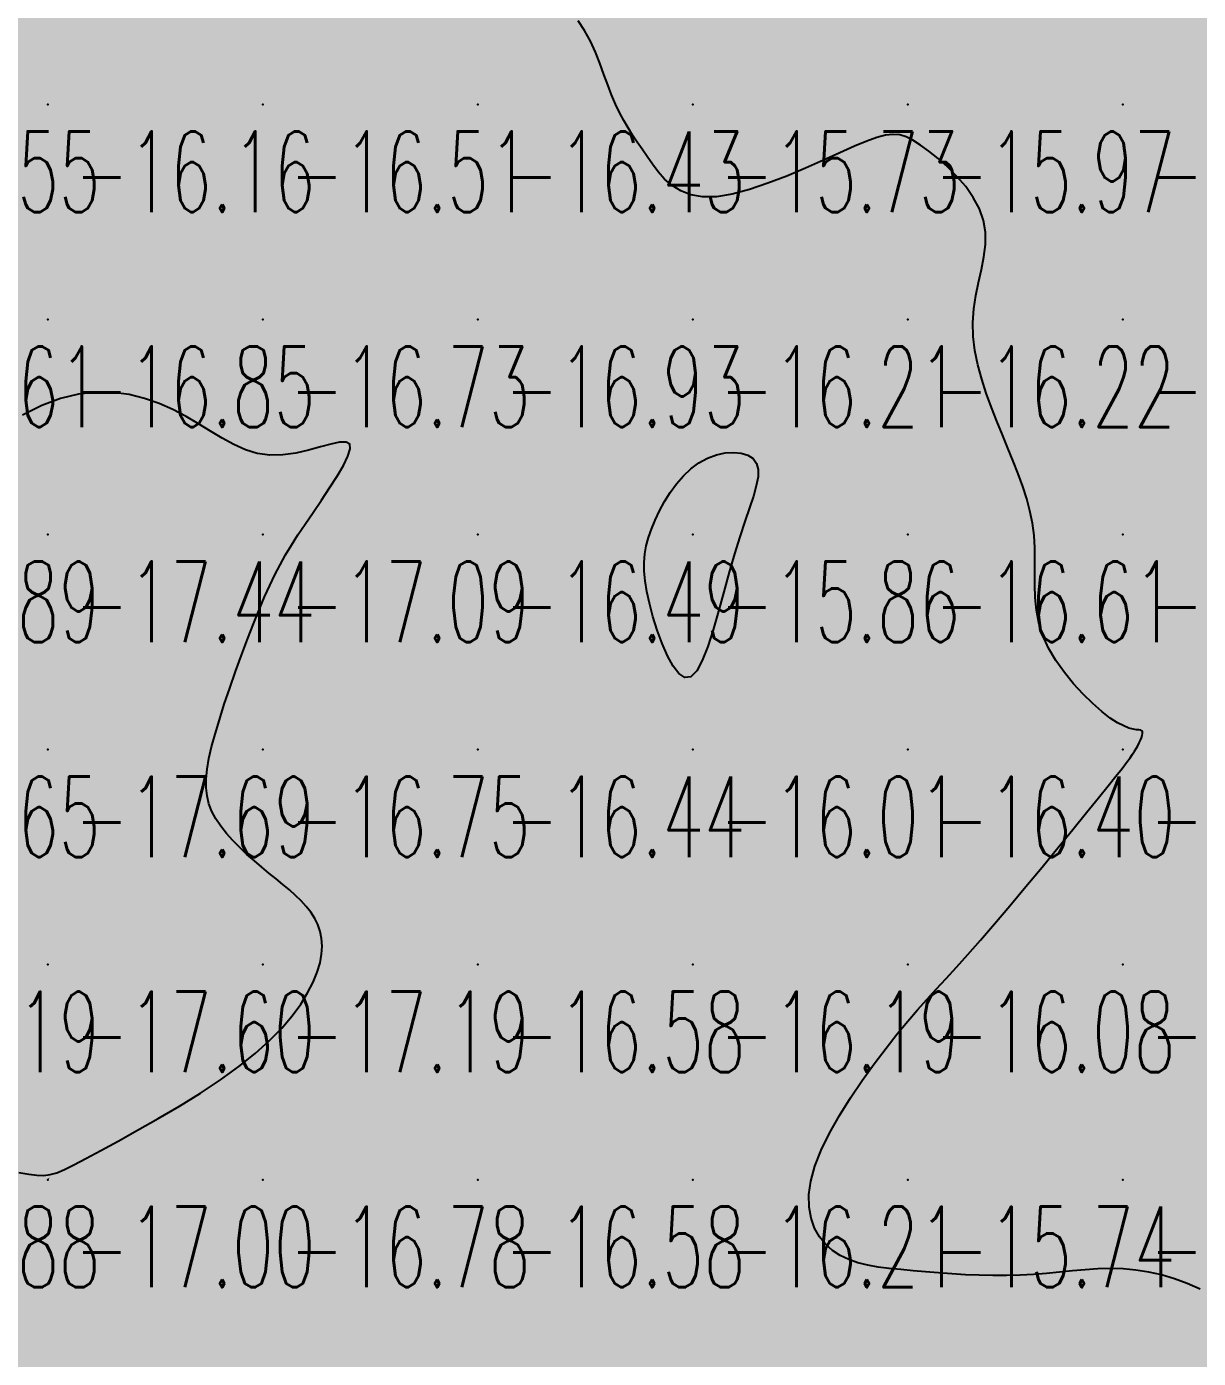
# Model space of a CAD drawing. Header units: millimetres. Extents: x 88261 to 90953, y 390274 to 392322.
# Drawn here: x 89689.3 to 89743.8, y 390618.9 to 390680.9 of the extents above; entities that cross this region are included whole.
import ezdxf
from ezdxf.enums import TextEntityAlignment as Align

# ---------------------------------------------------------------- set-up
doc = ezdxf.new("R2010")
doc.units = ezdxf.units.MM
doc.header["$LTSCALE"] = 25
for name, color, linetype in [('CN_03_00', 7, 'Continuous'), ('COTEAlt', 7, 'Continuous'), ('TN_COLORIAGE', 7, 'Continuous')]:
    doc.layers.add(name, color=color, linetype=linetype)
doc.styles.add('Simplex 1.0', font='Simplex.shx', dxfattribs={"width": 0.99, "height": 2.5})
doc.styles.get("Standard").update_dxf_attribs({"font": 'times.ttf'})

# ---------------------------------------------------------------- blocks, each defined once
blk = doc.blocks.new('COTE')
at = {"color": 0}
blk.add_point((0, 0), dxfattribs=at)
at = {"layer": 'COTEAlt'}
blk.add_attdef('ALT', text='', height=3.75, dxfattribs=at).set_placement((1.25, -1.25), align=Align.TOP_LEFT)

msp = doc.modelspace()

# ---------------------------------------------------------------- linework, layer by layer
at = {"layer": 'CN_03_00', "flags": 128}
for points, elevation in [([(89743.839, 390622.146), (89743.24, 390622.413), (89742.642, 390622.633), (89742.046, 390622.809), (89741.451, 390622.942), (89740.857, 390623.034), (89740.266, 390623.086), (89739.675, 390623.103), (89739.085, 390623.089), (89738.493, 390623.053), (89737.898, 390623.002), (89737.299, 390622.943), (89736.695, 390622.883), (89736.083, 390622.831), (89735.463, 390622.793), (89734.834, 390622.775), (89734.198, 390622.775), (89733.561, 390622.792), (89732.926, 390622.821), (89732.297, 390622.86), (89731.678, 390622.906), (89731.074, 390622.955), (89730.488, 390623.005), (89729.924, 390623.055), (89729.384, 390623.11), (89728.87, 390623.177), (89728.383, 390623.263), (89727.925, 390623.376), (89727.497, 390623.523), (89727.101, 390623.711), (89726.738, 390623.948), (89726.412, 390624.239), (89726.131, 390624.586), (89725.904, 390624.989), (89725.741, 390625.45), (89725.651, 390625.968), (89725.645, 390626.543), (89725.731, 390627.177), (89725.919, 390627.87), (89726.215, 390628.619), (89726.602, 390629.409), (89727.062, 390630.222), (89727.575, 390631.042), (89728.12, 390631.849), (89728.679, 390632.626), (89729.23, 390633.355), (89729.756, 390634.019), (89730.24, 390634.606), (89730.694, 390635.134), (89731.133, 390635.625), (89731.57, 390636.104), (89732.023, 390636.595), (89732.506, 390637.121), (89733.035, 390637.705), (89733.625, 390638.373), (89734.284, 390639.137), (89734.996, 390639.978), (89735.74, 390640.867), (89736.49, 390641.774), (89737.226, 390642.669), (89737.924, 390643.524), (89738.561, 390644.308), (89739.115, 390644.993), (89739.568, 390645.556), (89739.928, 390646.007), (89740.208, 390646.362), (89740.421, 390646.638), (89740.58, 390646.853), (89740.698, 390647.022), (89740.789, 390647.162), (89740.865, 390647.29), (89740.937, 390647.419), (89741.005, 390647.549), (89741.064, 390647.676), (89741.113, 390647.795), (89741.148, 390647.903), (89741.165, 390647.995), (89741.162, 390648.068), (89741.135, 390648.118), (89741.082, 390648.142), (89740.998, 390648.154), (89740.881, 390648.165), (89740.726, 390648.19), (89740.53, 390648.244), (89740.291, 390648.338), (89740.003, 390648.489), (89739.664, 390648.709), (89739.274, 390649.008), (89738.847, 390649.379), (89738.401, 390649.813), (89737.954, 390650.299), (89737.525, 390650.826), (89737.131, 390651.384), (89736.791, 390651.961), (89736.522, 390652.549), (89736.337, 390653.137), (89736.224, 390653.724), (89736.167, 390654.309), (89736.148, 390654.893), (89736.151, 390655.474), (89736.159, 390656.053), (89736.154, 390656.629), (89736.121, 390657.201), (89736.044, 390657.771), (89735.927, 390658.339), (89735.773, 390658.909), (89735.589, 390659.483), (89735.38, 390660.065), (89735.15, 390660.655), (89734.904, 390661.257), (89734.649, 390661.874), (89734.39, 390662.507), (89734.135, 390663.153), (89733.896, 390663.809), (89733.681, 390664.471), (89733.5, 390665.135), (89733.364, 390665.797), (89733.282, 390666.454), (89733.263, 390667.101), (89733.313, 390667.737), (89733.413, 390668.359), (89733.54, 390668.97), (89733.671, 390669.569), (89733.782, 390670.156), (89733.851, 390670.732), (89733.854, 390671.297), (89733.767, 390671.852), (89733.575, 390672.396), (89733.291, 390672.923), (89732.936, 390673.426), (89732.531, 390673.899), (89732.098, 390674.335), (89731.656, 390674.727), (89731.227, 390675.069), (89730.831, 390675.354), (89730.484, 390675.575), (89730.169, 390675.732), (89729.866, 390675.824), (89729.552, 390675.851), (89729.207, 390675.812), (89728.809, 390675.707), (89728.336, 390675.535), (89727.766, 390675.296), (89727.087, 390674.993), (89726.317, 390674.647), (89725.484, 390674.28), (89724.616, 390673.915), (89723.739, 390673.577), (89722.883, 390673.288), (89722.073, 390673.072), (89721.338, 390672.953), (89720.698, 390672.946), (89720.149, 390673.042), (89719.68, 390673.224), (89719.277, 390673.474), (89718.931, 390673.775), (89718.63, 390674.111), (89718.361, 390674.464), (89718.115, 390674.817), (89717.88, 390675.158), (89717.655, 390675.489), (89717.438, 390675.818), (89717.23, 390676.151), (89717.03, 390676.497), (89716.836, 390676.863), (89716.649, 390677.256), (89716.468, 390677.683), (89716.291, 390678.149), (89716.111, 390678.643), (89715.922, 390679.156), (89715.714, 390679.673), (89715.48, 390680.184), (89715.212, 390680.676), (89714.904, 390681.137)], -16), ([(89688.891, 390627.578), (89689.359, 390627.493), (89689.735, 390627.444), (89690.054, 390627.434), (89690.349, 390627.473), (89690.658, 390627.564), (89691.013, 390627.717), (89691.451, 390627.936), (89692.006, 390628.229), (89692.701, 390628.598), (89693.517, 390629.037), (89694.42, 390629.534), (89695.379, 390630.077), (89696.362, 390630.656), (89697.336, 390631.26), (89698.269, 390631.876), (89699.129, 390632.496), (89699.891, 390633.107), (89700.553, 390633.707), (89701.122, 390634.292), (89701.604, 390634.859), (89702.003, 390635.405), (89702.327, 390635.928), (89702.581, 390636.424), (89702.771, 390636.89), (89702.902, 390637.324), (89702.978, 390637.728), (89703.003, 390638.105), (89702.979, 390638.457), (89702.911, 390638.788), (89702.802, 390639.099), (89702.656, 390639.393), (89702.475, 390639.674), (89702.263, 390639.943), (89702.025, 390640.205), (89701.761, 390640.462), (89701.477, 390640.716), (89701.174, 390640.972), (89700.857, 390641.232), (89700.528, 390641.499), (89700.19, 390641.777), (89699.847, 390642.067), (89699.505, 390642.369), (89699.172, 390642.683), (89698.854, 390643.005), (89698.559, 390643.336), (89698.292, 390643.674), (89698.062, 390644.018), (89697.875, 390644.367), (89697.736, 390644.72), (89697.646, 390645.085), (89697.603, 390645.469), (89697.604, 390645.881), (89697.648, 390646.328), (89697.734, 390646.819), (89697.859, 390647.362), (89698.023, 390647.965), (89698.221, 390648.632), (89698.45, 390649.349), (89698.701, 390650.1), (89698.968, 390650.867), (89699.245, 390651.632), (89699.526, 390652.379), (89699.802, 390653.09), (89700.068, 390653.747), (89700.32, 390654.339), (89700.562, 390654.875), (89700.801, 390655.37), (89701.045, 390655.837), (89701.301, 390656.292), (89701.576, 390656.749), (89701.878, 390657.223), (89702.213, 390657.728), (89702.584, 390658.272), (89702.971, 390658.84), (89703.35, 390659.407), (89703.698, 390659.952), (89703.989, 390660.451), (89704.2, 390660.882), (89704.306, 390661.221), (89704.283, 390661.446), (89704.115, 390661.543), (89703.816, 390661.533), (89703.409, 390661.447), (89702.918, 390661.314), (89702.365, 390661.166), (89701.773, 390661.033), (89701.165, 390660.944), (89700.564, 390660.931), (89699.986, 390661.015), (89699.43, 390661.187), (89698.887, 390661.429), (89698.347, 390661.722), (89697.804, 390662.05), (89697.247, 390662.393), (89696.669, 390662.734), (89696.062, 390663.056), (89695.418, 390663.34), (89694.738, 390663.575), (89694.022, 390663.747), (89693.271, 390663.845), (89692.489, 390663.856), (89691.674, 390663.768), (89690.83, 390663.568), (89689.957, 390663.245), (89689.061, 390662.792)], -17)]:
    msp.add_lwpolyline(points, dxfattribs=dict(at, elevation=elevation))
at = {"layer": 'CN_03_00', "elevation": -16, "flags": 128}
msp.add_lwpolyline([(89718.103, 390654.594), (89718.022, 390655.087), (89717.98, 390655.534), (89717.976, 390655.947), (89718.009, 390656.339), (89718.078, 390656.72), (89718.182, 390657.102), (89718.32, 390657.497), (89718.491, 390657.913), (89718.693, 390658.341), (89718.926, 390658.772), (89719.189, 390659.194), (89719.482, 390659.597), (89719.804, 390659.969), (89720.154, 390660.299), (89720.531, 390660.577), (89720.932, 390660.793), (89721.344, 390660.946), (89721.752, 390661.037), (89722.142, 390661.064), (89722.498, 390661.029), (89722.805, 390660.932), (89723.047, 390660.774), (89723.211, 390660.553), (89723.285, 390660.271), (89723.276, 390659.925), (89723.198, 390659.513), (89723.062, 390659.03), (89722.879, 390658.476), (89722.664, 390657.846), (89722.426, 390657.139), (89722.179, 390656.351), (89721.932, 390655.488), (89721.686, 390654.583), (89721.44, 390653.678), (89721.192, 390652.816), (89720.941, 390652.039), (89720.685, 390651.387), (89720.424, 390650.904), (89720.155, 390650.631), (89719.878, 390650.596), (89719.599, 390650.773), (89719.324, 390651.122), (89719.059, 390651.603), (89718.81, 390652.176), (89718.584, 390652.801), (89718.387, 390653.437), (89718.225, 390654.046), (89718.103, 390654.594)], close=True, dxfattribs=at)
at = {"layer": 'TN_COLORIAGE', "color": 183}
for points in [[(89680.249, 390677.239, -16.826), (89690.249, 390677.239, -16.826), (89690.249, 390687.239, -16.826)], [(89680.249, 390687.239, -16.826), (89680.249, 390677.239, -16.826), (89690.249, 390687.239, -16.826)], [(89690.249, 390677.239, -16.28), (89700.249, 390677.239, -16.28), (89700.249, 390687.239, -16.28)], [(89690.249, 390687.239, -16.28), (89690.249, 390677.239, -16.28), (89700.249, 390687.239, -16.28)], [(89700.249, 390677.239, -16), (89706.925, 390683.915, -16), (89700.249, 390687.239, -16), (89705.473, 390687.239, -16)], [(89700.249, 390677.239, -16), (89706.925, 390683.915, -16), (89710.249, 390677.239, -16), (89710.249, 390683.515, -16)], [(89715.153, 390682.144, -16.431), (89710.249, 390683.515, -16.431), (89710.249, 390677.239, -16.431)], [(89715.153, 390682.144, -16.431), (89716.412, 390677.239, -16.431), (89710.249, 390677.239, -16.431)], [(89680.249, 390672.971, -16.155), (89684.432, 390671.422, -16.155), (89680.249, 390677.239, -16.155), (89690.249, 390677.239, -16.155)], [(89688.261, 390667.239, -16.155), (89684.432, 390671.422, -16.155), (89690.249, 390667.239, -16.155), (89690.249, 390677.239, -16.155)], [(89690.249, 390667.239, -16.514), (89700.249, 390667.239, -16.514), (89700.249, 390677.239, -16.514)], [(89690.249, 390677.239, -16.514), (89690.249, 390667.239, -16.514), (89700.249, 390677.239, -16.514)], [(89700.249, 390667.239, -16.431), (89710.249, 390667.239, -16.431), (89710.249, 390677.239, -16.431)], [(89700.249, 390677.239, -16.431), (89700.249, 390667.239, -16.431), (89710.249, 390677.239, -16.431)], [(89710.249, 390667.239, -16), (89718.007, 390674.997, -16), (89710.249, 390677.239, -16), (89716.412, 390677.239, -16)], [(89730.249, 390667.239, -16), (89730.249, 390676.037, -16), (89720.249, 390667.239, -16), (89729.025, 390676.016, -16)], [(89720.249, 390671.676, -16.214), (89729.025, 390676.016, -16.214), (89720.249, 390667.239, -16.214)], [(89734.969, 390671.959, -16.218), (89730.249, 390676.037, -16.218), (89730.249, 390667.239, -16.218)], [(89710.249, 390667.239, -16), (89718.007, 390674.997, -16), (89720.249, 390667.239, -16), (89720.249, 390671.676, -16)], [(89732.477, 390667.239, -16.218), (89734.969, 390671.959, -16.218), (89730.249, 390667.239, -16.218)], [(89680.249, 390658.8, -16.849), (89688.261, 390667.239, -16.849), (89680.249, 390657.239, -16.849), (89690.249, 390667.239, -16.849)], [(89682.279, 390657.239, -16.849), (89690.249, 390664.693, -16.849), (89680.249, 390657.239, -16.849), (89690.249, 390667.239, -16.849)], [(89690.249, 390664.693, -16.732), (89696.469, 390663.459, -16.732), (89690.249, 390667.239, -16.732), (89700.249, 390667.239, -16.732)], [(89700.249, 390659.804, -16.732), (89696.469, 390663.459, -16.732), (89700.249, 390667.239, -16.732)], [(89705.918, 390662.909, -16.732), (89700.249, 390659.804, -16.732), (89710.249, 390667.239, -16.732), (89700.249, 390667.239, -16.732)], [(89705.918, 390662.909, -16.487), (89701.778, 390657.239, -16.487), (89710.249, 390667.239, -16.487), (89710.249, 390657.239, -16.487)], [(89710.249, 390667.239, -16.214), (89710.249, 390657.239, -16.214), (89720.249, 390667.239, -16.214)], [(89710.249, 390657.239, -16), (89717.973, 390657.239, -16), (89720.249, 390667.239, -16), (89720.249, 390661.254, -16)], [(89730.249, 390667.239, -16), (89724.216, 390661.207, -16), (89720.249, 390667.239, -16), (89720.249, 390661.254, -16)], [(89730.249, 390657.239, -16), (89722.152, 390657.239, -16), (89730.249, 390667.239, -16), (89724.216, 390661.207, -16)], [(89730.249, 390657.239, -16), (89734.701, 390661.691, -16), (89730.249, 390667.239, -16), (89732.477, 390667.239, -16)], [(89734.701, 390661.691, -16.611), (89736.614, 390657.239, -16.611), (89730.249, 390657.239, -16.611)], [(89700.249, 390647.239, -16.487), (89710.249, 390647.239, -16.487), (89710.249, 390657.239, -16.487)], [(89700.249, 390654.501, -16.487), (89701.778, 390657.239, -16.487), (89700.249, 390647.239, -16.487), (89710.249, 390657.239, -16.487)], [(89710.249, 390657.239, -16), (89717.973, 390657.239, -16), (89710.249, 390647.239, -16), (89717.782, 390654.773, -16)], [(89730.249, 390657.239, -16), (89722.152, 390657.239, -16), (89720.249, 390647.239, -16), (89720.249, 390647.943, -16)], [(89720.249, 390647.239, -16.611), (89730.249, 390647.239, -16.611), (89730.249, 390657.239, -16.611)], [(89730.249, 390657.239, -16), (89736.614, 390657.239, -16), (89730.249, 390647.239, -16), (89735.567, 390652.558, -16)], [(89700.249, 390654.501, -16.755), (89697.636, 390647.239, -16.755), (89700.249, 390647.239, -16.755)], [(89710.249, 390647.239, -16), (89717.782, 390654.773, -16), (89720.249, 390647.239, -16), (89720.249, 390647.943, -16)], [(89730.249, 390647.239, -16), (89735.567, 390652.558, -16), (89740.249, 390647.239, -16), (89740.249, 390647.821, -16)], [(89740.249, 390647.821, -16.022), (89741.421, 390648.411, -16.022), (89740.249, 390647.239, -16.022)], [(89740.88, 390647.239, -16.022), (89741.421, 390648.411, -16.022), (89740.249, 390647.239, -16.022)], [(89697.341, 390644.332, -16.755), (89697.636, 390647.239, -16.755), (89700.249, 390647.239, -16.755)], [(89700.249, 390641.635, -16.755), (89697.341, 390644.332, -16.755), (89700.249, 390647.239, -16.755)], [(89700.249, 390641.635, -16.439), (89702.802, 390639.792, -16.439), (89700.249, 390647.239, -16.439), (89710.249, 390647.239, -16.439)], [(89703.394, 390637.239, -16.439), (89702.802, 390639.792, -16.439), (89710.249, 390637.239, -16.439), (89710.249, 390647.239, -16.439)], [(89710.249, 390637.239, -16.011), (89720.249, 390637.239, -16.011), (89720.249, 390647.239, -16.011)], [(89710.249, 390647.239, -16.011), (89710.249, 390637.239, -16.011), (89720.249, 390647.239, -16.011)], [(89720.249, 390637.239, -16.397), (89730.249, 390637.239, -16.397), (89730.249, 390647.239, -16.397)], [(89720.249, 390647.239, -16.397), (89720.249, 390637.239, -16.397), (89730.249, 390647.239, -16.397)], [(89730.249, 390637.239, -16), (89732.812, 390637.239, -16), (89740.249, 390647.239, -16), (89740.249, 390646.369, -16)], [(89730.249, 390647.239, -16.022), (89730.249, 390637.239, -16.022), (89740.249, 390647.239, -16.022)], [(89740.88, 390647.239, -16.022), (89740.249, 390646.369, -16.022), (89740.249, 390647.239, -16.022)], [(89700.249, 390632.59, -16.581), (89703.394, 390637.239, -16.581), (89700.249, 390627.239, -16.581), (89710.249, 390637.239, -16.581)], [(89700.249, 390627.239, -16.581), (89710.249, 390627.239, -16.581), (89710.249, 390637.239, -16.581)], [(89710.249, 390637.239, -16.189), (89710.249, 390627.239, -16.189), (89720.249, 390637.239, -16.189)], [(89710.249, 390627.239, -16.189), (89720.249, 390627.239, -16.189), (89720.249, 390637.239, -16.189)], [(89720.249, 390637.239, -16.078), (89720.249, 390627.239, -16.078), (89730.249, 390637.239, -16.078)], [(89720.249, 390627.239, -16), (89724.726, 390627.239, -16), (89730.249, 390637.239, -16), (89730.249, 390634.909, -16)], [(89730.249, 390634.909, -16.078), (89732.812, 390637.239, -16.078), (89730.249, 390637.239, -16.078)], [(89690.384, 390627.375, -16.779), (89700.249, 390632.59, -16.779), (89690.249, 390627.239, -16.779), (89700.249, 390627.239, -16.779)], [(89690.249, 390627.283, -16.876), (89681.967, 390628.957, -16.876), (89690.249, 390627.239, -16.876), (89680.249, 390627.239, -16.876)], [(89680.249, 390627.239, -16.997), (89680.249, 390617.239, -16.997), (89690.249, 390627.239, -16.997)], [(89680.249, 390617.239, -16.997), (89690.249, 390617.239, -16.997), (89690.249, 390627.239, -16.997)], [(89690.384, 390627.375, -16.997), (89690.249, 390627.283, -16.997), (89690.249, 390627.239, -16.997)], [(89690.249, 390627.239, -16.779), (89690.249, 390617.239, -16.779), (89700.249, 390627.239, -16.779)], [(89690.249, 390617.239, -16.779), (89700.249, 390617.239, -16.779), (89700.249, 390627.239, -16.779)], [(89700.249, 390617.239, -16.58), (89710.249, 390617.239, -16.58), (89710.249, 390627.239, -16.58)], [(89700.249, 390627.239, -16.58), (89700.249, 390617.239, -16.58), (89710.249, 390627.239, -16.58)], [(89710.249, 390617.239, -16.208), (89720.249, 390617.239, -16.208), (89720.249, 390627.239, -16.208)], [(89710.249, 390627.239, -16.208), (89710.249, 390617.239, -16.208), (89720.249, 390627.239, -16.208)], [(89720.249, 390617.239, -16), (89726.364, 390623.354, -16), (89720.249, 390627.239, -16), (89724.726, 390627.239, -16)], [(89720.249, 390617.239, -16), (89726.364, 390623.354, -16), (89730.249, 390617.239, -16), (89730.249, 390623.029, -16)], [(89740.249, 390617.239, -16), (89740.249, 390623.485, -16), (89730.249, 390617.239, -16), (89735.57, 390622.561, -16)], [(89745.028, 390622.019, -16.516), (89740.249, 390623.485, -16.516), (89740.249, 390617.239, -16.516)], [(89735.57, 390622.561, -16.353), (89730.249, 390623.029, -16.353), (89730.249, 390617.239, -16.353)], [(89745.028, 390622.019, -16.516), (89749.889, 390617.239, -16.516), (89740.249, 390617.239, -16.516)]]:
    msp.add_solid(points, dxfattribs=at)
at = {"layer": 'TN_COLORIAGE', "color": 241}
for points in [[(89716.412, 390677.239, -15.552), (89715.153, 390682.144, -15.552), (89720.249, 390677.239, -15.552), (89720.249, 390687.239, -15.552)], [(89720.249, 390677.239, -15.854), (89730.249, 390677.239, -15.854), (89730.249, 390687.239, -15.854)], [(89720.249, 390687.239, -15.854), (89720.249, 390677.239, -15.854), (89730.249, 390687.239, -15.854)], [(89730.249, 390687.239, -15.687), (89730.249, 390677.239, -15.687), (89740.249, 390687.239, -15.687)], [(89730.249, 390677.239, -15.687), (89740.249, 390677.239, -15.687), (89740.249, 390687.239, -15.687)], [(89740.249, 390687.239, -15.004), (89740.249, 390677.239, -15.004), (89750.249, 390687.239, -15.004)], [(89740.249, 390677.239, -15.004), (89750.249, 390677.239, -15.004), (89750.249, 390687.239, -15.004)], [(89716.412, 390677.239, -15.731), (89718.007, 390674.997, -15.731), (89720.249, 390677.239, -15.731)], [(89720.249, 390671.676, -15.731), (89718.007, 390674.997, -15.731), (89720.249, 390677.239, -15.731)], [(89729.025, 390676.016, -15.731), (89720.249, 390671.676, -15.731), (89730.249, 390677.239, -15.731), (89720.249, 390677.239, -15.731)], [(89729.025, 390676.016, -15.97), (89730.249, 390676.037, -15.97), (89730.249, 390677.239, -15.97)], [(89730.249, 390676.037, -15.756), (89734.969, 390671.959, -15.756), (89730.249, 390677.239, -15.756), (89740.249, 390677.239, -15.756)], [(89734.969, 390671.959, -15.238), (89732.477, 390667.239, -15.238), (89740.249, 390677.239, -15.238), (89740.249, 390667.239, -15.238)], [(89740.249, 390667.239, -15.373), (89750.249, 390667.239, -15.373), (89750.249, 390677.239, -15.373)], [(89740.249, 390677.239, -15.373), (89740.249, 390667.239, -15.373), (89750.249, 390677.239, -15.373)], [(89732.477, 390667.239, -15.238), (89734.701, 390661.691, -15.238), (89740.249, 390667.239, -15.238)], [(89736.614, 390657.239, -15.238), (89734.701, 390661.691, -15.238), (89740.249, 390657.239, -15.238), (89740.249, 390667.239, -15.238)], [(89740.249, 390657.239, -15.922), (89750.249, 390657.239, -15.922), (89750.249, 390667.239, -15.922)], [(89740.249, 390667.239, -15.922), (89740.249, 390657.239, -15.922), (89750.249, 390667.239, -15.922)], [(89720.249, 390661.254, -15.856), (89717.973, 390657.239, -15.856), (89720.249, 390657.239, -15.856)], [(89720.249, 390661.254, -15.856), (89724.216, 390661.207, -15.856), (89720.249, 390657.239, -15.856)], [(89724.216, 390661.207, -15.856), (89722.152, 390657.239, -15.856), (89720.249, 390657.239, -15.856)], [(89720.249, 390647.943, -15.856), (89717.782, 390654.773, -15.856), (89720.249, 390657.239, -15.856)], [(89717.782, 390654.773, -15.856), (89717.973, 390657.239, -15.856), (89720.249, 390657.239, -15.856)], [(89720.249, 390647.943, -15.856), (89722.152, 390657.239, -15.856), (89720.249, 390657.239, -15.856)], [(89740.249, 390647.821, -15.651), (89735.567, 390652.558, -15.651), (89740.249, 390657.239, -15.651)], [(89735.567, 390652.558, -15.651), (89736.614, 390657.239, -15.651), (89740.249, 390657.239, -15.651)], [(89741.421, 390648.411, -15.651), (89740.249, 390647.821, -15.651), (89750.249, 390657.239, -15.651), (89740.249, 390657.239, -15.651)], [(89741.421, 390648.411, -15.68), (89740.88, 390647.239, -15.68), (89750.249, 390657.239, -15.68), (89750.249, 390647.239, -15.68)], [(89740.249, 390646.369, -15.68), (89740.88, 390647.239, -15.68), (89740.249, 390637.239, -15.68), (89750.249, 390647.239, -15.68)], [(89740.249, 390637.239, -15.68), (89750.249, 390637.239, -15.68), (89750.249, 390647.239, -15.68)], [(89740.249, 390646.369, -15.774), (89732.812, 390637.239, -15.774), (89740.249, 390637.239, -15.774)], [(89730.249, 390627.239, -15.774), (89740.249, 390627.239, -15.774), (89740.249, 390637.239, -15.774)], [(89732.812, 390637.239, -15.744), (89730.249, 390634.909, -15.744), (89740.249, 390637.239, -15.744), (89730.249, 390627.239, -15.744)], [(89740.249, 390627.239, -15.56), (89750.249, 390627.239, -15.56), (89750.249, 390637.239, -15.56)], [(89740.249, 390637.239, -15.56), (89740.249, 390627.239, -15.56), (89750.249, 390637.239, -15.56)], [(89730.249, 390634.909, -15.744), (89724.726, 390627.239, -15.744), (89730.249, 390627.239, -15.744)], [(89724.726, 390627.239, -15.744), (89726.364, 390623.354, -15.744), (89730.249, 390627.239, -15.744)], [(89730.249, 390623.029, -15.744), (89726.364, 390623.354, -15.744), (89730.249, 390627.239, -15.744)], [(89730.249, 390623.029, -15.69), (89735.57, 390622.561, -15.69), (89730.249, 390627.239, -15.69), (89740.249, 390627.239, -15.69)], [(89735.57, 390622.561, -15.69), (89740.249, 390623.485, -15.69), (89740.249, 390627.239, -15.69)], [(89740.249, 390623.485, -15.437), (89745.028, 390622.019, -15.437), (89740.249, 390627.239, -15.437), (89750.249, 390627.239, -15.437)]]:
    msp.add_solid(points, dxfattribs=at)
at = {"layer": 'TN_COLORIAGE', "color": 193}
for points in [[(89690.249, 390664.693, -17.441), (89682.279, 390657.239, -17.441), (89690.249, 390657.239, -17.441)], [(89696.469, 390663.459, -17.441), (89690.249, 390664.693, -17.441), (89690.249, 390657.239, -17.441)], [(89690.249, 390657.239, -17), (89696.469, 390663.459, -17), (89700.249, 390657.239, -17), (89700.249, 390659.804, -17)], [(89700.249, 390659.804, -17.093), (89705.918, 390662.909, -17.093), (89700.249, 390657.239, -17.093)], [(89701.778, 390657.239, -17.093), (89705.918, 390662.909, -17.093), (89700.249, 390657.239, -17.093)], [(89684.662, 390651.652, -17.441), (89682.279, 390657.239, -17.441), (89690.249, 390657.239, -17.441)], [(89690.249, 390647.239, -17), (89683.592, 390647.239, -17), (89690.249, 390657.239, -17), (89684.662, 390651.652, -17)], [(89690.249, 390647.239, -17), (89697.636, 390647.239, -17), (89700.249, 390657.239, -17), (89700.249, 390654.501, -17)], [(89690.249, 390657.239, -17.093), (89690.249, 390647.239, -17.093), (89700.249, 390657.239, -17.093)], [(89701.778, 390657.239, -17.093), (89700.249, 390654.501, -17.093), (89700.249, 390657.239, -17.093)], [(89690.249, 390647.239, -17), (89683.592, 390647.239, -17), (89680.249, 390637.239, -17), (89680.249, 390640.772, -17)], [(89680.249, 390637.239, -17.694), (89690.249, 390637.239, -17.694), (89690.249, 390647.239, -17.694)], [(89690.249, 390647.239, -17), (89697.636, 390647.239, -17), (89690.249, 390637.239, -17), (89697.341, 390644.332, -17)], [(89690.249, 390637.239, -17), (89697.341, 390644.332, -17), (89700.249, 390637.239, -17), (89700.249, 390641.635, -17)], [(89702.802, 390639.792, -17.192), (89700.249, 390641.635, -17.192), (89700.249, 390637.239, -17.192)], [(89702.802, 390639.792, -17.192), (89703.394, 390637.239, -17.192), (89700.249, 390637.239, -17.192)], [(89690.249, 390637.239, -17), (89681.967, 390628.957, -17), (89680.249, 390637.239, -17), (89680.249, 390631.186, -17)], [(89681.967, 390628.957, -17.598), (89690.249, 390627.283, -17.598), (89690.249, 390637.239, -17.598)], [(89690.249, 390637.239, -17), (89690.249, 390627.283, -17), (89700.249, 390637.239, -17), (89690.384, 390627.375, -17)], [(89700.249, 390632.59, -17.192), (89690.384, 390627.375, -17.192), (89700.249, 390637.239, -17.192)], [(89703.394, 390637.239, -17.192), (89700.249, 390632.59, -17.192), (89700.249, 390637.239, -17.192)]]:
    msp.add_solid(points, dxfattribs=at)

# ---------------------------------------------------------------- block references
at = {"layer": 'COTEAlt'}
ref = msp.add_blockref('COTE', (89680.249, 390677.239), dxfattribs=at)
ref.add_attrib('ALT', '-16.55', dxfattribs={"height": 3.75, "style": 'Simplex 1.0', "width": 0.6}).set_placement((89681.499, 390675.989), align=Align.TOP_LEFT)
ref = msp.add_blockref('COTE', (89690.249, 390677.239), dxfattribs=at)
ref.add_attrib('ALT', '-16.16', dxfattribs={"height": 3.75, "style": 'Simplex 1.0', "width": 0.6}).set_placement((89691.499, 390675.989), align=Align.TOP_LEFT)
ref = msp.add_blockref('COTE', (89700.249, 390677.239), dxfattribs=at)
ref.add_attrib('ALT', '-16.51', dxfattribs={"height": 3.75, "style": 'Simplex 1.0', "width": 0.6}).set_placement((89701.499, 390675.989), align=Align.TOP_LEFT)
ref = msp.add_blockref('COTE', (89710.249, 390677.239), dxfattribs=at)
ref.add_attrib('ALT', '-16.43', dxfattribs={"height": 3.75, "style": 'Simplex 1.0', "width": 0.6}).set_placement((89711.499, 390675.989), align=Align.TOP_LEFT)
ref = msp.add_blockref('COTE', (89720.249, 390677.239), dxfattribs=at)
ref.add_attrib('ALT', '-15.73', dxfattribs={"height": 3.75, "style": 'Simplex 1.0', "width": 0.6}).set_placement((89721.499, 390675.989), align=Align.TOP_LEFT)
ref = msp.add_blockref('COTE', (89730.249, 390677.239), dxfattribs=at)
ref.add_attrib('ALT', '-15.97', dxfattribs={"height": 3.75, "style": 'Simplex 1.0', "width": 0.6}).set_placement((89731.499, 390675.989), align=Align.TOP_LEFT)
ref = msp.add_blockref('COTE', (89740.249, 390677.239), dxfattribs=at)
ref.add_attrib('ALT', '-15.76', dxfattribs={"height": 3.75, "style": 'Simplex 1.0', "width": 0.6}).set_placement((89741.499, 390675.989), align=Align.TOP_LEFT)
ref = msp.add_blockref('COTE', (89680.249, 390667.239), dxfattribs=at)
ref.add_attrib('ALT', '-17.61', dxfattribs={"height": 3.75, "style": 'Simplex 1.0', "width": 0.6}).set_placement((89681.499, 390665.989), align=Align.TOP_LEFT)
ref = msp.add_blockref('COTE', (89690.249, 390667.239), dxfattribs=at)
ref.add_attrib('ALT', '-16.85', dxfattribs={"height": 3.75, "style": 'Simplex 1.0', "width": 0.6}).set_placement((89691.499, 390665.989), align=Align.TOP_LEFT)
ref = msp.add_blockref('COTE', (89700.249, 390667.239), dxfattribs=at)
ref.add_attrib('ALT', '-16.73', dxfattribs={"height": 3.75, "style": 'Simplex 1.0', "width": 0.6}).set_placement((89701.499, 390665.989), align=Align.TOP_LEFT)
ref = msp.add_blockref('COTE', (89710.249, 390667.239), dxfattribs=at)
ref.add_attrib('ALT', '-16.93', dxfattribs={"height": 3.75, "style": 'Simplex 1.0', "width": 0.6}).set_placement((89711.499, 390665.989), align=Align.TOP_LEFT)
ref = msp.add_blockref('COTE', (89720.249, 390667.239), dxfattribs=at)
ref.add_attrib('ALT', '-16.21', dxfattribs={"height": 3.75, "style": 'Simplex 1.0', "width": 0.6}).set_placement((89721.499, 390665.989), align=Align.TOP_LEFT)
ref = msp.add_blockref('COTE', (89730.249, 390667.239), dxfattribs=at)
ref.add_attrib('ALT', '-16.22', dxfattribs={"height": 3.75, "style": 'Simplex 1.0', "width": 0.6}).set_placement((89731.499, 390665.989), align=Align.TOP_LEFT)
ref = msp.add_blockref('COTE', (89740.249, 390667.239), dxfattribs=at)
ref.add_attrib('ALT', '-15.24', dxfattribs={"height": 3.75, "style": 'Simplex 1.0', "width": 0.6}).set_placement((89741.499, 390665.989), align=Align.TOP_LEFT)
ref = msp.add_blockref('COTE', (89680.249, 390657.239), dxfattribs=at)
ref.add_attrib('ALT', '-16.89', dxfattribs={"height": 3.75, "style": 'Simplex 1.0', "width": 0.6}).set_placement((89681.499, 390655.989), align=Align.TOP_LEFT)
ref = msp.add_blockref('COTE', (89690.249, 390657.239), dxfattribs=at)
ref.add_attrib('ALT', '-17.44', dxfattribs={"height": 3.75, "style": 'Simplex 1.0', "width": 0.6}).set_placement((89691.499, 390655.989), align=Align.TOP_LEFT)
ref = msp.add_blockref('COTE', (89700.249, 390657.239), dxfattribs=at)
ref.add_attrib('ALT', '-17.09', dxfattribs={"height": 3.75, "style": 'Simplex 1.0', "width": 0.6}).set_placement((89701.499, 390655.989), align=Align.TOP_LEFT)
ref = msp.add_blockref('COTE', (89710.249, 390657.239), dxfattribs=at)
ref.add_attrib('ALT', '-16.49', dxfattribs={"height": 3.75, "style": 'Simplex 1.0', "width": 0.6}).set_placement((89711.499, 390655.989), align=Align.TOP_LEFT)
ref = msp.add_blockref('COTE', (89720.249, 390657.239), dxfattribs=at)
ref.add_attrib('ALT', '-15.86', dxfattribs={"height": 3.75, "style": 'Simplex 1.0', "width": 0.6}).set_placement((89721.499, 390655.989), align=Align.TOP_LEFT)
ref = msp.add_blockref('COTE', (89730.249, 390657.239), dxfattribs=at)
ref.add_attrib('ALT', '-16.61', dxfattribs={"height": 3.75, "style": 'Simplex 1.0', "width": 0.6}).set_placement((89731.499, 390655.989), align=Align.TOP_LEFT)
ref = msp.add_blockref('COTE', (89740.249, 390657.239), dxfattribs=at)
ref.add_attrib('ALT', '-15.65', dxfattribs={"height": 3.75, "style": 'Simplex 1.0', "width": 0.6}).set_placement((89741.499, 390655.989), align=Align.TOP_LEFT)
ref = msp.add_blockref('COTE', (89680.249, 390647.239), dxfattribs=at)
ref.add_attrib('ALT', '-16.65', dxfattribs={"height": 3.75, "style": 'Simplex 1.0', "width": 0.6}).set_placement((89681.499, 390645.989), align=Align.TOP_LEFT)
ref = msp.add_blockref('COTE', (89690.249, 390647.239), dxfattribs=at)
ref.add_attrib('ALT', '-17.69', dxfattribs={"height": 3.75, "style": 'Simplex 1.0', "width": 0.6}).set_placement((89691.499, 390645.989), align=Align.TOP_LEFT)
ref = msp.add_blockref('COTE', (89700.249, 390647.239), dxfattribs=at)
ref.add_attrib('ALT', '-16.75', dxfattribs={"height": 3.75, "style": 'Simplex 1.0', "width": 0.6}).set_placement((89701.499, 390645.989), align=Align.TOP_LEFT)
ref = msp.add_blockref('COTE', (89710.249, 390647.239), dxfattribs=at)
ref.add_attrib('ALT', '-16.44', dxfattribs={"height": 3.75, "style": 'Simplex 1.0', "width": 0.6}).set_placement((89711.499, 390645.989), align=Align.TOP_LEFT)
ref = msp.add_blockref('COTE', (89720.249, 390647.239), dxfattribs=at)
ref.add_attrib('ALT', '-16.01', dxfattribs={"height": 3.75, "style": 'Simplex 1.0', "width": 0.6}).set_placement((89721.499, 390645.989), align=Align.TOP_LEFT)
ref = msp.add_blockref('COTE', (89730.249, 390647.239), dxfattribs=at)
ref.add_attrib('ALT', '-16.40', dxfattribs={"height": 3.75, "style": 'Simplex 1.0', "width": 0.6}).set_placement((89731.499, 390645.989), align=Align.TOP_LEFT)
ref = msp.add_blockref('COTE', (89740.249, 390647.239), dxfattribs=at)
ref.add_attrib('ALT', '-16.02', dxfattribs={"height": 3.75, "style": 'Simplex 1.0', "width": 0.6}).set_placement((89741.499, 390645.989), align=Align.TOP_LEFT)
ref = msp.add_blockref('COTE', (89680.249, 390637.239), dxfattribs=at)
ref.add_attrib('ALT', '-17.19', dxfattribs={"height": 3.75, "style": 'Simplex 1.0', "width": 0.6}).set_placement((89681.499, 390635.989), align=Align.TOP_LEFT)
ref = msp.add_blockref('COTE', (89690.249, 390637.239), dxfattribs=at)
ref.add_attrib('ALT', '-17.60', dxfattribs={"height": 3.75, "style": 'Simplex 1.0', "width": 0.6}).set_placement((89691.499, 390635.989), align=Align.TOP_LEFT)
ref = msp.add_blockref('COTE', (89700.249, 390637.239), dxfattribs=at)
ref.add_attrib('ALT', '-17.19', dxfattribs={"height": 3.75, "style": 'Simplex 1.0', "width": 0.6}).set_placement((89701.499, 390635.989), align=Align.TOP_LEFT)
ref = msp.add_blockref('COTE', (89710.249, 390637.239), dxfattribs=at)
ref.add_attrib('ALT', '-16.58', dxfattribs={"height": 3.75, "style": 'Simplex 1.0', "width": 0.6}).set_placement((89711.499, 390635.989), align=Align.TOP_LEFT)
ref = msp.add_blockref('COTE', (89720.249, 390637.239), dxfattribs=at)
ref.add_attrib('ALT', '-16.19', dxfattribs={"height": 3.75, "style": 'Simplex 1.0', "width": 0.6}).set_placement((89721.499, 390635.989), align=Align.TOP_LEFT)
ref = msp.add_blockref('COTE', (89730.249, 390637.239), dxfattribs=at)
ref.add_attrib('ALT', '-16.08', dxfattribs={"height": 3.75, "style": 'Simplex 1.0', "width": 0.6}).set_placement((89731.499, 390635.989), align=Align.TOP_LEFT)
ref = msp.add_blockref('COTE', (89740.249, 390637.239), dxfattribs=at)
ref.add_attrib('ALT', '-15.77', dxfattribs={"height": 3.75, "style": 'Simplex 1.0', "width": 0.6}).set_placement((89741.499, 390635.989), align=Align.TOP_LEFT)
ref = msp.add_blockref('COTE', (89680.249, 390627.239), dxfattribs=at)
ref.add_attrib('ALT', '-16.88', dxfattribs={"height": 3.75, "style": 'Simplex 1.0', "width": 0.6}).set_placement((89681.499, 390625.989), align=Align.TOP_LEFT)
ref = msp.add_blockref('COTE', (89690.249, 390627.239), dxfattribs=at)
ref.add_attrib('ALT', '-17.00', dxfattribs={"height": 3.75, "style": 'Simplex 1.0', "width": 0.6}).set_placement((89691.499, 390625.989), align=Align.TOP_LEFT)
ref = msp.add_blockref('COTE', (89700.249, 390627.239), dxfattribs=at)
ref.add_attrib('ALT', '-16.78', dxfattribs={"height": 3.75, "style": 'Simplex 1.0', "width": 0.6}).set_placement((89701.499, 390625.989), align=Align.TOP_LEFT)
ref = msp.add_blockref('COTE', (89710.249, 390627.239), dxfattribs=at)
ref.add_attrib('ALT', '-16.58', dxfattribs={"height": 3.75, "style": 'Simplex 1.0', "width": 0.6}).set_placement((89711.499, 390625.989), align=Align.TOP_LEFT)
ref = msp.add_blockref('COTE', (89720.249, 390627.239), dxfattribs=at)
ref.add_attrib('ALT', '-16.21', dxfattribs={"height": 3.75, "style": 'Simplex 1.0', "width": 0.6}).set_placement((89721.499, 390625.989), align=Align.TOP_LEFT)
ref = msp.add_blockref('COTE', (89730.249, 390627.239), dxfattribs=at)
ref.add_attrib('ALT', '-15.74', dxfattribs={"height": 3.75, "style": 'Simplex 1.0', "width": 0.6}).set_placement((89731.499, 390625.989), align=Align.TOP_LEFT)
ref = msp.add_blockref('COTE', (89740.249, 390627.239), dxfattribs=at)
ref.add_attrib('ALT', '-15.69', dxfattribs={"height": 3.75, "style": 'Simplex 1.0', "width": 0.6}).set_placement((89741.499, 390625.989), align=Align.TOP_LEFT)

doc.saveas('drawing.dxf')
